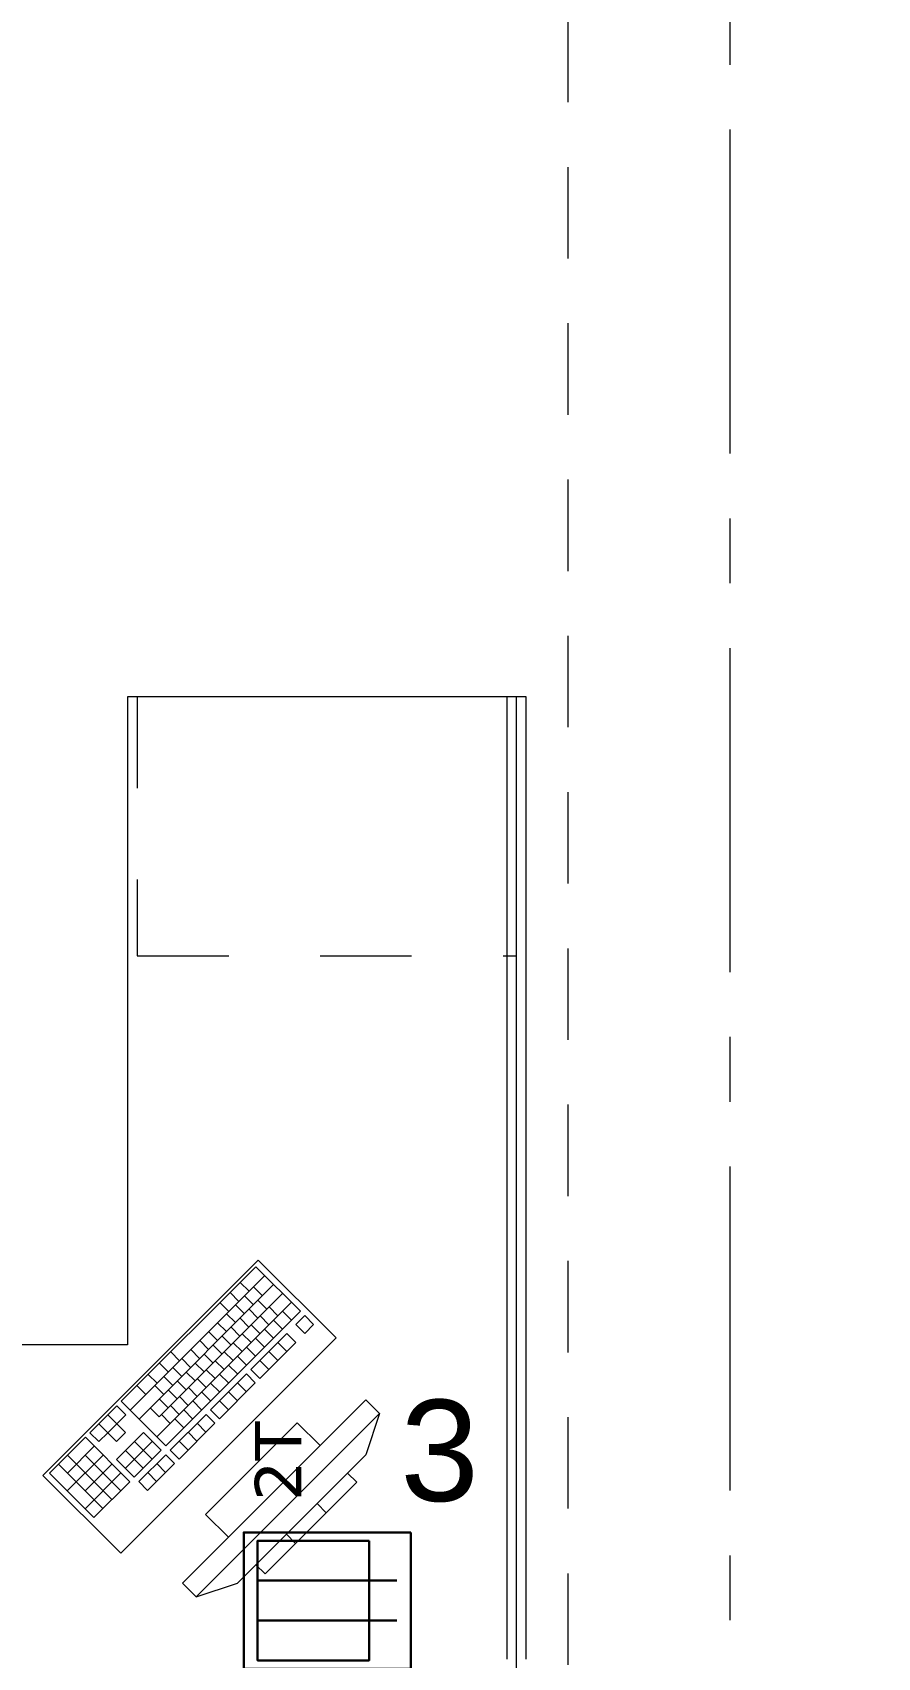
# Model space of a CAD drawing. Header units: inches. Extents: x -19 to 5698, y -728 to 92.
# Drawn here: x 135.743 to 137.047, y 34.793 to 37.3 of the extents above; entities that cross this region are included whole.
import ezdxf

# ---------------------------------------------------------------- set-up
doc = ezdxf.new("R2010")
doc.units = ezdxf.units.IN
doc.header["$MEASUREMENT"] = 0
doc.set_wipeout_variables(frame=1)
for name, pattern in [('HIDDEN', [0.375, 0.25, -0.125]), ('Hidden Line', [0.195611, 0.141111, -0.0545]), ('Punto & Raya', [0.65, 0.5, -0.075, 0, -0.075]), ('Rayas', [0.282222, 0.141111, -0.141111]), ('Wipeout_Contour', [1, 0, -1])]:
    doc.linetypes.add(name, pattern=pattern)
doc.layers.get('0').update_dxf_attribs({"color": 61})
doc.layers.add('00 conduct tomacorr', color=120, linetype='HIDDEN', lineweight=30)
doc.layers.add('00 IE LUZ EMERGENCIA', color=253, linetype='Continuous', lineweight=0)
for name, color, linetype in [('02 _ ARQ _ ALB _ Ejes Generales', 251, 'Continuous'), ('08 _ STR _ EXT _ 09 Vigas', 251, 'Continuous'), ('Dibujo 2D - General', 7, 'Continuous'), ('Interior - Mobiliario', 7, 'Continuous')]:
    doc.layers.add(name, color=color, linetype=linetype)
doc.styles.add('Annotative', font='arial.ttf')

# ---------------------------------------------------------------- blocks, each defined once
blk = doc.blocks.new('CAJA POP UP 6 MODULOS')
at = {"layer": '00 conduct tomacorr', "linetype": 'Continuous'}
for p, q in [((-0.095, -0.165), (-0.095, -0.0151)), ((-0.052, -0.165), (-0.052, -0.0151)), ((0.052, -0.165), (0.052, -0.0151)), ((0.095, -0.165), (0.095, -0.0151)), ((0, -0.165), (0, -0.18))]:
    blk.add_line(p, q, dxfattribs=at)
for points in [[(-0.147, 0), (0.147, 0), (0.147, -0.18), (-0.147, -0.18)], [(0, 0), (0.147, 0), (0.147, -0.18), (0, -0.18)]]:
    blk.add_lwpolyline(points, close=True, dxfattribs=at)
for points in [[(-0.138, -0.045), (-0.009, -0.045), (-0.009, -0.165), (-0.138, -0.165), (-0.138, -0.045)], [(0.009, -0.045), (0.138, -0.045), (0.138, -0.165), (0.009, -0.165), (0.009, -0.045)]]:
    blk.add_lwpolyline(points, dxfattribs=at)
at = {"color": 1, "insert": (-0.1807, -0.168), "char_height": 0.05, "attachment_point": 1, "rotation": 180}
blk.add_mtext_dynamic_manual_height_columns('{\\fVerdana|b0|i0|c0|p34;2T}', width=0.000481, gutter_width=0.1561, heights=[0], dxfattribs=at)

msp = doc.modelspace()

# ---------------------------------------------------------------- linework, layer by layer
at = {"layer": 'Interior - Mobiliario', "color": 175, "linetype": 'Rayas', "lineweight": 13}
msp.add_line((135.905, 36.275), (135.905, 35.875), dxfattribs=at)
at = {"layer": 'Interior - Mobiliario', "color": 175, "linetype": 'Continuous', "lineweight": 13}
for p, q in [((136.029, 35.309), (136.0427, 35.2953)), ((136.0013, 35.2814), (136.015, 35.2676)), ((136.0152, 35.2952), (136.0289, 35.2815)), ((135.9565, 35.2639), (135.9702, 35.2502)), ((135.9736, 35.2537), (135.9873, 35.2399)), ((135.9875, 35.2675), (136.0012, 35.2538)), ((136.0081, 35.2607), (136.0218, 35.247)), ((136.022, 35.2746), (136.0357, 35.2609)), ((135.9218, 35.2293), (135.9356, 35.2156)), ((135.9391, 35.2466), (135.9529, 35.2329)), ((135.9598, 35.2398), (135.9735, 35.2261)), ((135.9804, 35.233), (135.9941, 35.2193)), ((135.9943, 35.2469), (136.008, 35.2332)), ((136.0114, 35.2366), (136.0252, 35.2229)), ((136.0253, 35.2505), (136.039, 35.2368)), ((135.9045, 35.212), (135.9182, 35.1983)), ((135.9321, 35.2121), (135.9458, 35.1984)), ((135.9459, 35.226), (135.9597, 35.2123)), ((135.9527, 35.2053), (135.9664, 35.1916)), ((135.9666, 35.2192), (135.9803, 35.2055)), ((135.9838, 35.2089), (135.9975, 35.1952)), ((135.9976, 35.2228), (136.0113, 35.2091)), ((136.0182, 35.216), (136.032, 35.2023)), ((135.8734, 35.1808), (135.8318, 35.1393)), ((135.8871, 35.1671), (135.8734, 35.1808)), ((135.8803, 35.1878), (135.9489, 35.1192)), ((135.9389, 35.1915), (135.9526, 35.1778)), ((135.9561, 35.1812), (135.9698, 35.1675)), ((135.9699, 35.1951), (135.9836, 35.1814)), ((135.9905, 35.1883), (136.0043, 35.1746)), ((136.0044, 35.2021), (136.0181, 35.1884)), ((135.8457, 35.1531), (135.8594, 35.1394)), ((135.8732, 35.1533), (135.8594, 35.1394)), ((135.8595, 35.167), (135.8732, 35.1533)), ((135.8732, 35.1533), (135.8871, 35.1671)), ((135.887, 35.1396), (135.8732, 35.1533)), ((135.925, 35.1776), (135.9387, 35.1639)), ((135.9422, 35.1674), (135.9559, 35.1537)), ((136.0111, 35.1677), (135.9557, 35.1123)), ((135.9628, 35.1606), (135.9766, 35.1469)), ((135.9694, 35.0986), (136.0248, 35.154)), ((135.9767, 35.1744), (135.9904, 35.1607)), ((135.996, 34.8861), (136.2789, 35.1689)), ((135.9973, 35.1539), (136.011, 35.1402)), ((136.1516, 35.1548), (136.0102, 35.0134)), ((136.0248, 35.154), (136.0111, 35.1677)), ((136.018, 35.1746), (136.0318, 35.1609)), ((136.187, 35.1194), (136.1516, 35.1548)), ((136.2789, 35.1689), (136.2577, 35.1053)), ((135.8249, 35.1324), (135.7695, 35.077)), ((135.8935, 35.0638), (135.8249, 35.1324)), ((135.8318, 35.1393), (135.8455, 35.1256)), ((135.8455, 35.1256), (135.8594, 35.1394)), ((135.8594, 35.1394), (135.8731, 35.1257)), ((135.9145, 35.1397), (135.873, 35.0981)), ((135.8731, 35.1257), (135.887, 35.1396)), ((135.9419, 35.1123), (135.9145, 35.1397)), ((135.9834, 35.14), (135.9971, 35.1263)), ((135.8523, 35.1049), (135.7969, 35.0495)), ((135.8386, 35.1186), (135.7971, 35.0771)), ((135.7972, 35.1047), (135.8658, 35.0361)), ((135.8248, 35.1048), (135.8796, 35.0499)), ((135.9282, 35.126), (135.8867, 35.0844)), ((135.8868, 35.112), (135.9142, 35.0846)), ((135.9004, 35.0707), (135.9419, 35.1123)), ((135.9007, 35.1258), (135.9281, 35.0984)), ((135.9488, 35.1054), (135.9073, 35.0639)), ((135.9625, 35.0917), (135.9488, 35.1054)), ((135.9557, 35.1123), (135.9694, 35.0986)), ((135.9696, 35.1262), (135.9833, 35.1125)), ((136.0455, 34.978), (136.187, 35.1194)), ((136.2577, 35.1053), (136.0597, 34.9073)), ((135.7834, 35.0908), (135.8519, 35.0222)), ((135.866, 35.0912), (135.8245, 35.0497)), ((135.873, 35.0981), (135.9004, 35.0707)), ((135.921, 35.0501), (135.9625, 35.0917)), ((135.935, 35.0916), (135.9487, 35.0778)), ((135.7695, 35.077), (135.8381, 35.0084)), ((135.8798, 35.0775), (135.8244, 35.0221)), ((135.8381, 35.0084), (135.8935, 35.0638)), ((135.9073, 35.0639), (135.921, 35.0501)), ((135.9211, 35.0777), (135.9348, 35.064)), ((136.2294, 35.077), (136.088, 34.9356)), ((136.1021, 34.9214), (136.2435, 35.0629)), ((136.2435, 35.0629), (136.2294, 35.077)), ((136.1823, 35.0299), (136.1964, 35.0157)), ((136.0102, 35.0134), (136.0455, 34.978)), ((136.1351, 34.9827), (136.1493, 34.9686)), ((136.088, 34.9356), (136.1021, 34.9214)), ((135.9748, 34.9073), (135.996, 34.8861)), ((135.996, 34.8861), (136.0597, 34.9073))]:
    msp.add_line(p, q, dxfattribs=at)

# ---------------------------------------------------------------- block references
at = {"layer": '00 conduct tomacorr', "xscale": 1.432830642179531, "yscale": 1.432830642179531, "zscale": 1.432830642179531, "rotation": 269.9999999999999}
msp.add_blockref('CAJA POP UP 6 MODULOS', (136.3271, 34.775, 0), dxfattribs=at)

# ---------------------------------------------------------------- wipeouts: each hides what was drawn before it
at = {"color": 254, "linetype": 'Wipeout_Contour', "lineweight": 0, "ltscale": 5123.845039}
msp.add_wipeout([(144.87, 35.2005), (144.87, 40.95), (136.0575, 40.95), (136.0575, 39.9), (144.07, 39.9), (144.07, 35.2005)], dxfattribs=at).dxf.layer = 'Dibujo 2D - General'

# ---------------------------------------------------------------- next in the draw order: linework, layer by layer
at = {"layer": '02 _ ARQ _ ALB _ Ejes Generales', "color": 251, "linetype": 'Punto & Raya', "lineweight": 13, "true_color": 0x636466}
msp.add_line((136.82, 3.05), (136.82, 44.9), dxfattribs=at)
at = {"layer": '08 _ STR _ EXT _ 09 Vigas', "color": 251, "linetype": 'Hidden Line', "lineweight": 13, "true_color": 0x636466}
msp.add_line((136.57, 30.2), (136.57, 39.4), dxfattribs=at)
at = {"layer": 'Interior - Mobiliario', "color": 175, "linetype": 'Continuous', "lineweight": 13}
for p, q in [((136.505, 36.275), (136.475, 36.275)), ((136.475, 36.275), (136.475, 34.79)), ((136.505, 34.79), (136.505, 36.275)), ((136.088, 35.3955), (135.8803, 35.1878)), ((136.1017, 35.3817), (135.894, 35.174)), ((136.1566, 35.3269), (136.088, 35.3955)), ((136.1154, 35.368), (135.9077, 35.1603)), ((136.1292, 35.3543), (135.9387, 35.1639)), ((136.0482, 35.3557), (136.0619, 35.3419)), ((136.0638, 35.3712), (136.0775, 35.3575)), ((136.0844, 35.3644), (136.0981, 35.3507)), ((136.1429, 35.3406), (135.9352, 35.1329)), ((136.0326, 35.3401), (136.0463, 35.3264)), ((136.0567, 35.3367), (136.0704, 35.323)), ((136.0706, 35.3506), (136.0843, 35.3369)), ((136.0774, 35.33), (136.0911, 35.3162)), ((136.0912, 35.3438), (136.1049, 35.3301)), ((136.1084, 35.3336), (136.1221, 35.3198)), ((135.9489, 35.1192), (136.1566, 35.3269)), ((136.0429, 35.3229), (136.0566, 35.3092)), ((136.0635, 35.3161), (136.0772, 35.3024)), ((136.0807, 35.3059), (136.0944, 35.2921)), ((136.0945, 35.3197), (136.1082, 35.306)), ((136.1152, 35.3129), (136.1289, 35.2992)), ((136.129, 35.3268), (136.1427, 35.313)), ((136.1634, 35.32), (136.1496, 35.3062)), ((136.1496, 35.3062), (136.1633, 35.2925)), ((136.1633, 35.2925), (136.1771, 35.3063)), ((136.1771, 35.3063), (136.1634, 35.32)), ((136.0358, 35.2884), (136.0495, 35.2747)), ((136.0497, 35.3023), (136.0634, 35.2885)), ((136.0668, 35.292), (136.0806, 35.2783)), ((136.1357, 35.2923), (136.0804, 35.237)), ((136.0875, 35.2852), (136.1012, 35.2715)), ((136.0941, 35.2232), (136.1495, 35.2786)), ((136.1013, 35.2991), (136.115, 35.2854)), ((136.1219, 35.2785), (136.1356, 35.2648)), ((136.1495, 35.2786), (136.1357, 35.2923)), ((136.0391, 35.2643), (136.0529, 35.2506)), ((136.053, 35.2782), (136.0667, 35.2644)), ((136.0598, 35.2575), (136.0735, 35.2438)), ((136.0736, 35.2714), (136.0873, 35.2577)), ((136.108, 35.2646), (136.1218, 35.2509)), ((136.0734, 35.23), (136.018, 35.1746)), ((136.0321, 35.2298), (136.0458, 35.2161)), ((136.0459, 35.2437), (136.0596, 35.23)), ((136.0871, 35.2163), (136.0734, 35.23)), ((136.0804, 35.237), (136.0941, 35.2232)), ((136.0942, 35.2508), (136.1079, 35.2371)), ((136.0318, 35.1609), (136.0871, 35.2163)), ((136.0596, 35.2162), (136.0733, 35.2025)), ((136.2577, 35.1901), (135.9748, 34.9073)), ((136.0319, 35.1885), (136.0456, 35.1748)), ((136.0457, 35.2023), (136.0594, 35.1886)), ((136.2789, 35.1689), (136.2577, 35.1901))]:
    msp.add_line(p, q, dxfattribs=at)
at = {"layer": 'Interior - Mobiliario', "color": 175, "linetype": 'Rayas', "lineweight": 13}
msp.add_line((135.905, 35.875), (136.49, 35.875), dxfattribs=at)
at = {"layer": 'Interior - Mobiliario', "color": 175, "linetype": 'Continuous', "lineweight": 13, "flags": 128}
for points in [[(136.49, 34.775), (136.49, 36.275), (135.89, 36.275), (135.89, 35.275), (135.19, 35.275), (135.19, 34.775)], [(136.2117, 35.2856), (136.0915, 35.4058), (135.7592, 35.0735), (135.8794, 34.9533)]]:
    msp.add_lwpolyline(points, close=True, dxfattribs=at)

# ---------------------------------------------------------------- next in the draw order: texts
at = {"layer": '00 IE LUZ EMERGENCIA', "style": 'Annotative'}
msp.add_attdef('3', (136.3108, 35.0339, -0.0002), '', height=0.1562, dxfattribs=at)

doc.saveas('drawing.dxf')
